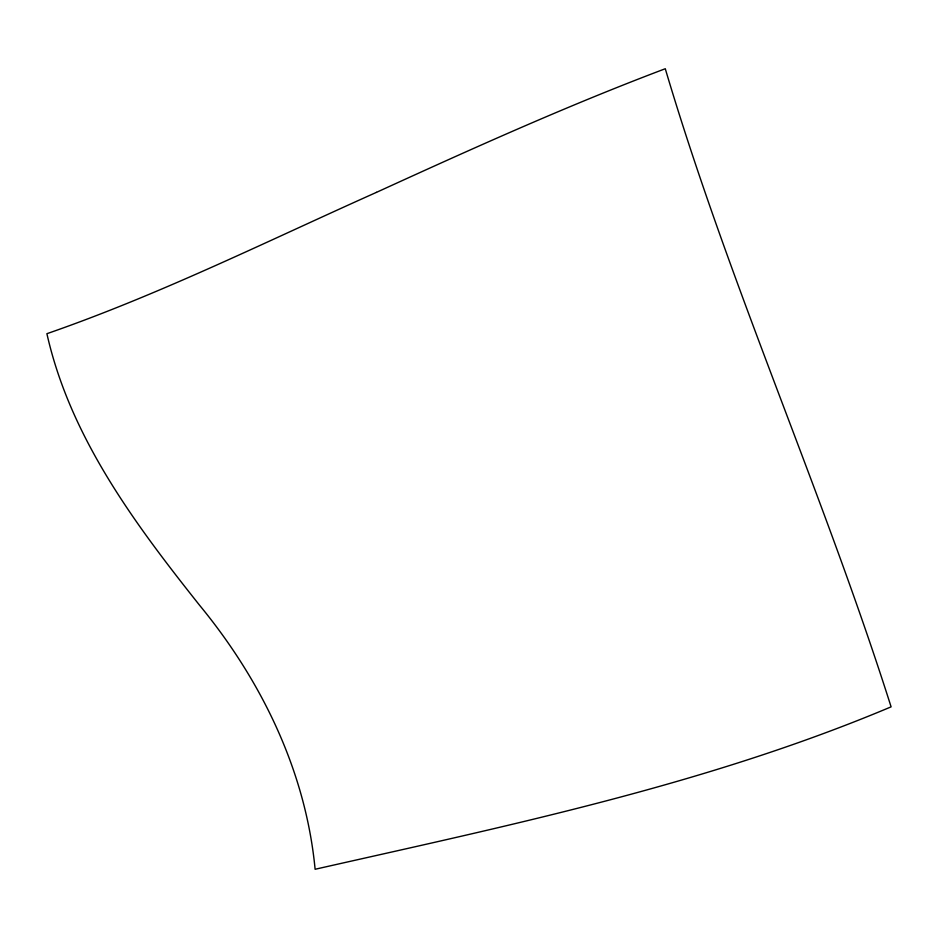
<?xml version="1.0" encoding="UTF-8"?>
<svg xmlns="http://www.w3.org/2000/svg" width="938" height="938" viewBox="0 0 938 938"><rect width="100%" height="100%" fill="white"/><g stroke="black" fill="none" stroke-linecap="round" stroke-linejoin="round"><path stroke-width="1.41" d="M376.466 192.36C267.365 241.078 159.941 294.497 46.9 333.694C70.162 437.225 134.838 523.744 199.548 605.221C261.514 680.542 305.788 771.329 315.109 869.268C509.651 825.229 706.49 784.602 891.1 706.853C822.778 491.7 729.541 285.293 665.277 68.732C567.256 105.713 471.72 148.837 376.466 192.36"/></g></svg>
